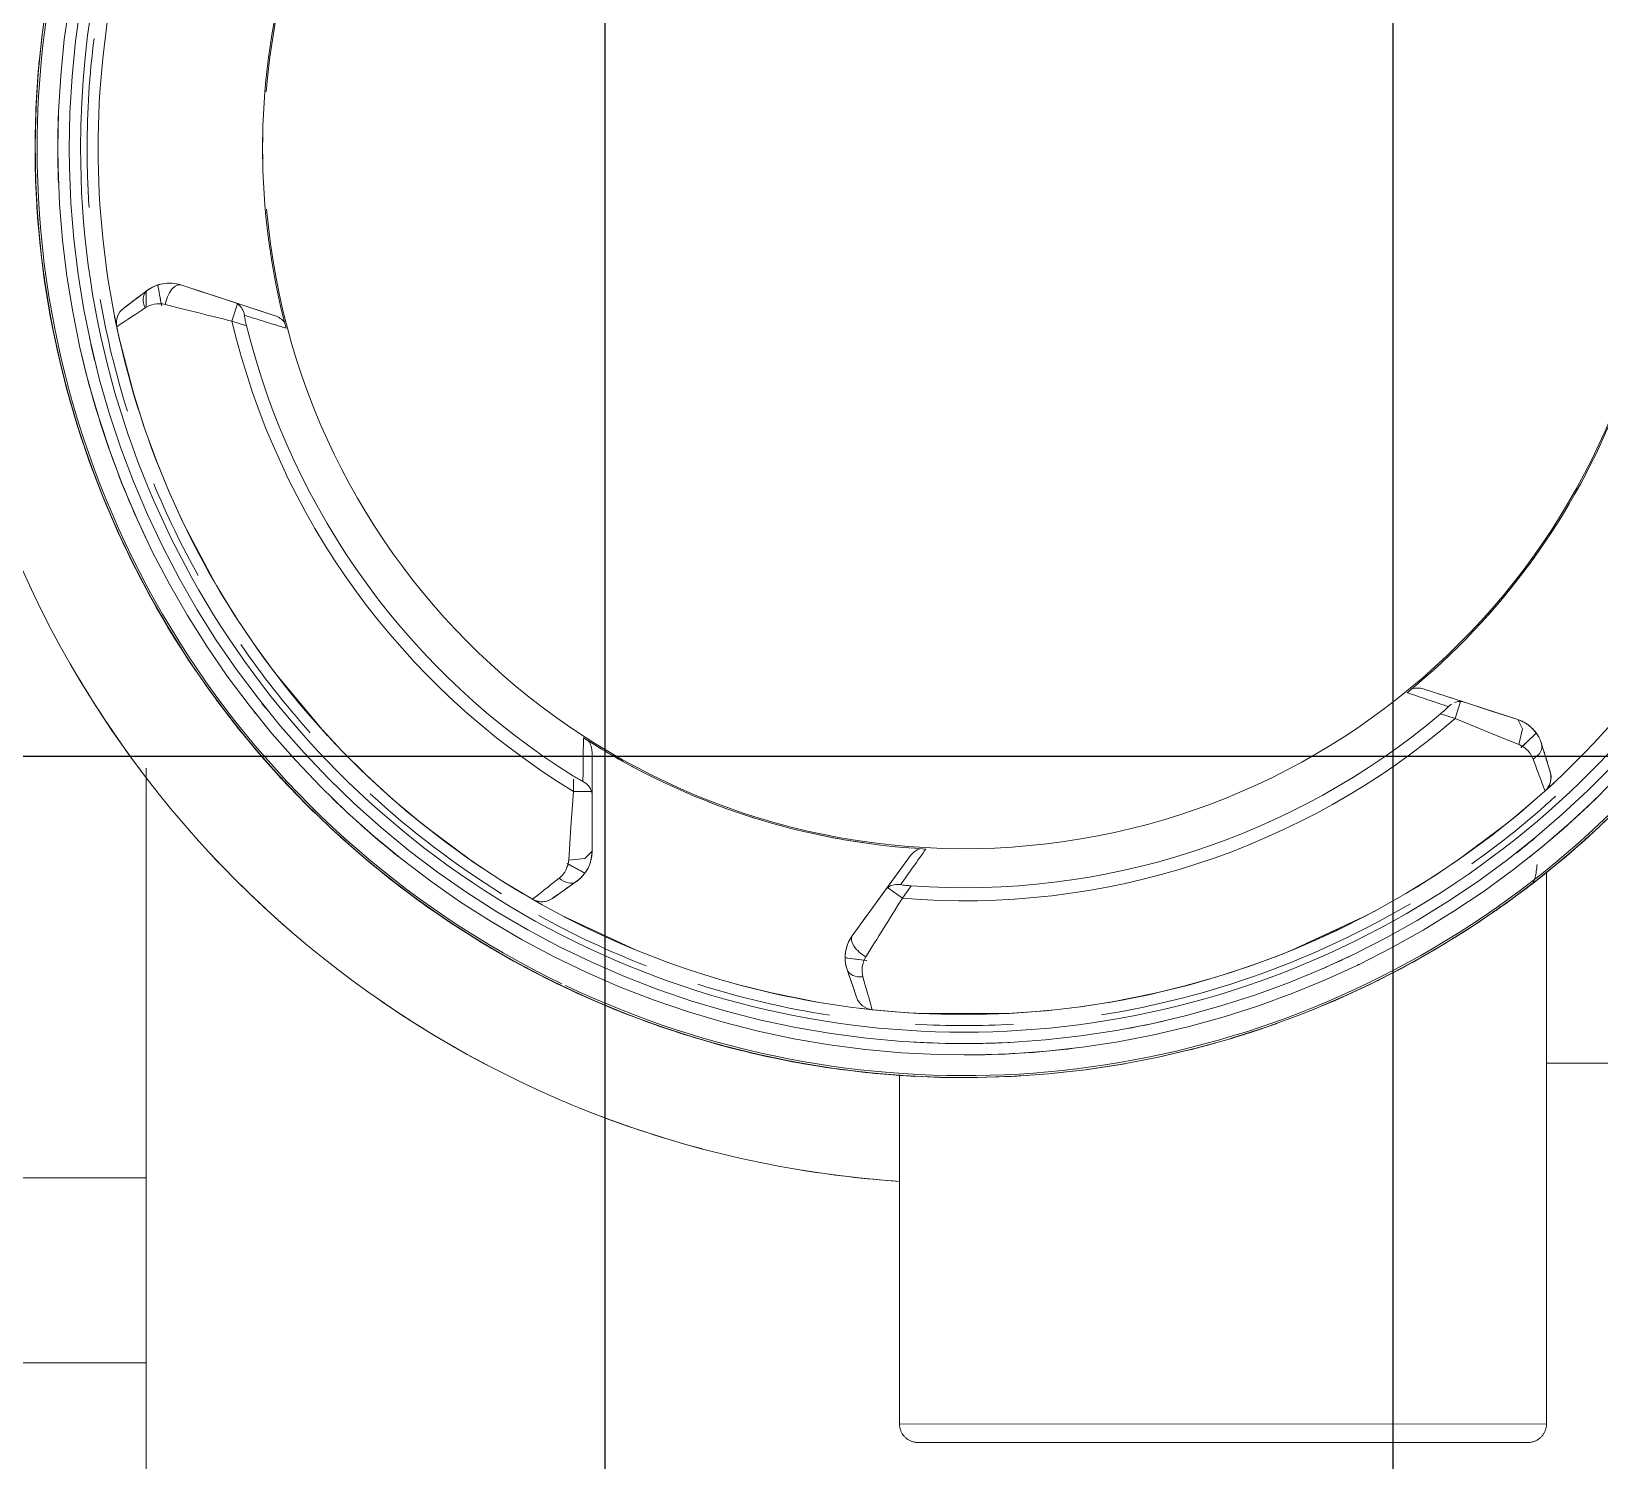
# Model space of a CAD drawing. Header units: millimetres. Extents: x -69706 to 52883, y -6882 to 68885.
# Drawn here: x 37170 to 37254.9, y 65589.1 to 65666.4 of the extents above; entities that cross this region are included whole.
import ezdxf

# ---------------------------------------------------------------- set-up
doc = ezdxf.new("R2010")
doc.units = ezdxf.units.MM
doc.layers.add('XFM7P20PCW$0$G-IMPT', color=252, linetype='Continuous', lineweight=9)
doc.layers.add('XFM7P20PCW$0$M-PIPE-CHWS12', color=252, linetype='Continuous')

# ---------------------------------------------------------------- blocks, each defined once
blk = doc.blocks.new('XFM7P20PCW$0$A$C5a31e6e3')
for p, q in [((1219.2, 515.7), (1219.2, 1002.3)), ((1261.8, 1002.3), (1261.8, 515.7))]:
    blk.add_line(p, q)
blk = doc.blocks.new('XFM7P20PCW$0$HTS 150A-3D_dwg-5203735-前')
at = {"layer": 'XFM7P20PCW$0$G-IMPT'}
for p, q in [((-99.445, 528.455), (-99.43, 529.688)), ((-99.442, 528.603), (-99.43, 529.688)), ((-99.442, 528.603), (-99.43, 529.688)), ((-99.44, 528.603), (-99.429, 529.688)), ((-99.707, 524.419), (-99.536, 526.423)), ((-99.704, 524.443), (-99.535, 526.446)), ((-99.689, 524.59), (-99.525, 526.594)), ((-99.689, 524.59), (-99.525, 526.594)), ((-99.688, 524.59), (-99.524, 526.594)), ((-112.419, 520.63), (-107.312, 522.29)), ((-104.225, 521.033), (-105.492, 521.986)), ((-105.45, 521.075), (-105.45, 521.986)), ((-100.288, 520.441), (-99.957, 522.424)), ((-100.283, 520.464), (-99.954, 522.448)), ((-100.257, 520.61), (-99.933, 522.594)), ((-100.257, 520.61), (-99.933, 522.594)), ((-100.255, 520.61), (-99.932, 522.594)), ((-112.419, 520.63), (-110.244, 521.337)), ((-110.085, 520.337), (-110.388, 521.27)), ((-110.085, 520.337), (-110.871, 520.082)), ((-103.737, 520.567), (-103.839, 520.066)), ((-103.932, 519.633), (-104.833, 516.171)), ((-112.44, 501.272), (-115.243, 497.931)), ((-179.644, 498.789), (-174.537, 500.447)), ((-176.712, 499.741), (-174.537, 500.447)), ((-176.556, 499.771), (-176.253, 498.839)), ((-175.468, 499.094), (-176.253, 498.839)), ((-176.058, 499.624), (-175.893, 499.49)), ((-179.644, 498.789), (-180.014, 498.626)), ((-180.939, 497.473), (-181.404, 495.958)), ((-129.566, 491.661), (-129.565, 497.031)), ((-129.566, 494.744), (-129.565, 497.031)), ((-128.565, 495.562), (-128.566, 494.901)), ((-105.45, 473.999), (-105.45, 496.164)), ((-181.196, 494.992), (-181.61, 495.373)), ((-129.546, 494.902), (-128.566, 494.901)), ((-146.794, 491.433), (-143.638, 487.089)), ((-146.794, 491.433), (-145.45, 489.583)), ((-129.566, 491.661), (-129.525, 491.259)), ((-119.508, 491.829), (-119.484, 491.848)), ((-181.2, 490.552), (-181.2, 460.688)), ((-146.352, 489.123), (-146.837, 489.791)), ((-146.352, 489.123), (-145.558, 489.699)), ((-128.715, 490.024), (-127.417, 489.113)), ((-126.427, 489.017), (-126.867, 488.768)), ((-167.388, 486.296), (-171.544, 488.232)), ((-127.924, 488.196), (-131.959, 486.317)), ((-143.879, 483.764), (-143.364, 485.264)), ((-169.775, 483.601), (-167.916, 482.835)), ((-169.775, 483.601), (-167.916, 482.835)), ((-169.775, 483.599), (-167.916, 482.834)), ((-147.356, 482.888), (-151.989, 482.885)), ((-144.059, 483.17), (-144.6, 483.107)), ((-166.624, 482.353), (-165.078, 481.828)), ((-166.028, 482.144), (-164.113, 481.529)), ((-166.028, 482.144), (-164.113, 481.529)), ((-166.028, 482.143), (-164.114, 481.528)), ((-162.319, 481.028), (-160.363, 480.562)), ((-185.037, 480.208), (-181.182, 480.208)), ((-152.252, 479.483), (-150.243, 479.421)), ((-152.252, 479.483), (-150.243, 479.421)), ((-152.252, 479.482), (-150.243, 479.42)), ((-146.2, 460.688), (-146.2, 479.565)), ((-105.45, 463.999), (-105.45, 473.999)), ((-105.45, 473.999), (-79.645, 473.999)), ((-105.45, 439.999), (-105.45, 463.999)), ((-105.45, 463.999), (-79.677, 463.999)), ((-146.2, 460.688), (-181.2, 460.688)), ((-180.2, 459.688), (-147.2, 459.688)), ((-180.2, 459.688), (-178.944, 459.688)), ((-148.456, 459.688), (-147.2, 459.688))]:
    blk.add_line(p, q, dxfattribs=at)
at = {"layer": 'XFM7P20PCW$0$G-IMPT', "flags": 128}
for points in [[(-99.429, 529.688), (-99.469, 531.699), (-99.59, 533.706), (-99.791, 535.706), (-100.071, 537.697)], [(-100.66, 529.688), (-100.7, 531.649), (-100.817, 533.607), (-101.013, 535.559), (-101.287, 537.501)], [(-101.276, 529.688), (-101.315, 531.625), (-101.431, 533.558), (-101.624, 535.485), (-101.894, 537.403)], [(-99.43, 529.688), (-99.47, 531.699), (-99.591, 533.706), (-99.791, 535.706), (-100.072, 537.697), (-100.432, 539.675), (-100.871, 541.638), (-101.388, 543.581), (-101.982, 545.502), (-102.652, 547.397), (-103.398, 549.264), (-104.218, 551.1), (-105.111, 552.902), (-106.075, 554.666), (-107.108, 556.391), (-108.21, 558.073), (-109.379, 559.709), (-110.611, 561.298), (-111.907, 562.836), (-113.262, 564.32), (-114.677, 565.75)], [(-99.43, 529.688), (-99.47, 531.699), (-99.591, 533.706), (-99.791, 535.706), (-100.072, 537.697), (-100.432, 539.675), (-100.871, 541.638), (-101.388, 543.581), (-101.982, 545.502), (-102.652, 547.397), (-103.398, 549.264), (-104.218, 551.1), (-105.111, 552.902), (-106.075, 554.666), (-107.108, 556.391), (-108.21, 558.073), (-109.379, 559.709), (-110.611, 561.298), (-111.907, 562.836), (-113.262, 564.32), (-114.677, 565.75)], [(-99.429, 529.688), (-99.469, 531.699), (-99.59, 533.706), (-99.79, 535.706), (-100.071, 537.697), (-100.431, 539.676), (-100.87, 541.638), (-101.387, 543.581), (-101.981, 545.502), (-102.651, 547.398), (-103.397, 549.265), (-104.217, 551.101), (-105.11, 552.903), (-106.074, 554.667), (-107.107, 556.392), (-108.209, 558.074), (-109.378, 559.71), (-110.61, 561.299), (-111.906, 562.836), (-113.262, 564.321), (-114.676, 565.751)], [(-99.43, 529.688), (-99.47, 531.699), (-99.591, 533.706), (-99.791, 535.706), (-100.072, 537.697), (-100.432, 539.675), (-100.871, 541.638), (-101.388, 543.581), (-101.982, 545.502), (-102.652, 547.397), (-103.398, 549.264), (-104.218, 551.1), (-105.111, 552.902), (-106.075, 554.667), (-107.108, 556.391), (-108.21, 558.073), (-109.379, 559.709), (-110.611, 561.298), (-111.907, 562.836), (-113.262, 564.32), (-114.676, 565.75)], [(-101.904, 514.118), (-101.349, 515.93), (-100.838, 517.874), (-100.405, 519.838), (-100.05, 521.817), (-99.775, 523.809), (-99.58, 525.81), (-99.465, 527.817), (-99.43, 529.828), (-99.476, 531.838), (-99.602, 533.844), (-99.808, 535.845), (-100.094, 537.835), (-100.46, 539.812), (-100.904, 541.773), (-101.426, 543.715)], [(-103.276, 510.407), (-102.558, 512.231), (-101.898, 514.13), (-101.314, 516.054), (-100.808, 518), (-100.379, 519.965), (-100.03, 521.945), (-99.76, 523.937), (-99.57, 525.939), (-99.46, 527.947), (-99.431, 529.957), (-99.482, 531.967), (-99.613, 533.974), (-99.824, 535.973), (-100.116, 537.963)], [(-99.446, 528.431), (-99.436, 530.442), (-99.506, 532.451), (-99.657, 534.456)], [(-184.724, 493.626), (-183.254, 492.255), (-181.73, 490.943), (-180.155, 489.693), (-178.531, 488.507), (-176.861, 487.387), (-175.148, 486.335), (-173.394, 485.352), (-171.602, 484.44), (-169.775, 483.6), (-167.916, 482.834), (-166.028, 482.143), (-164.113, 481.528), (-162.176, 480.99), (-160.219, 480.53), (-158.244, 480.149), (-156.256, 479.847), (-154.258, 479.625), (-152.252, 479.482), (-150.243, 479.421), (-148.232, 479.439), (-146.224, 479.538), (-144.221, 479.717), (-142.227, 479.976), (-140.245, 480.315), (-138.278, 480.732), (-136.33, 481.228), (-134.403, 481.802), (-132.5, 482.452), (-130.625, 483.177), (-128.78, 483.977), (-126.969, 484.85), (-125.194, 485.795), (-123.458, 486.81), (-121.765, 487.894), (-120.116, 489.045), (-118.514, 490.26), (-116.962, 491.539), (-115.463, 492.879), (-114.018, 494.277), (-112.631, 495.732), (-111.302, 497.242), (-110.036, 498.803), (-108.832, 500.414), (-107.694, 502.072), (-106.624, 503.774), (-105.622, 505.517), (-104.69, 507.299), (-103.831, 509.117), (-103.045, 510.968), (-102.334, 512.848), (-101.698, 514.756), (-101.14, 516.687), (-100.658, 518.64), (-100.256, 520.61), (-99.932, 522.594), (-99.688, 524.59), (-99.525, 526.594), (-99.441, 528.603), (-99.429, 529.688)], [(-185.246, 495.904), (-183.866, 494.509), (-182.432, 493.171), (-180.946, 491.892), (-179.409, 490.672), (-177.825, 489.515), (-176.196, 488.423), (-174.525, 487.396), (-172.814, 486.437), (-171.066, 485.548), (-169.283, 484.729), (-167.47, 483.981), (-165.628, 483.307), (-163.76, 482.708), (-161.87, 482.183), (-159.961, 481.734), (-158.035, 481.362), (-156.096, 481.068), (-154.147, 480.851), (-152.19, 480.712), (-150.229, 480.652), (-148.268, 480.67), (-146.309, 480.766), (-144.355, 480.941), (-142.41, 481.194), (-140.477, 481.524), (-138.558, 481.931), (-136.657, 482.415), (-134.777, 482.974), (-132.921, 483.608), (-131.092, 484.316), (-129.292, 485.097), (-127.525, 485.948), (-125.794, 486.87), (-124.101, 487.86), (-122.449, 488.918), (-120.84, 490.04), (-119.278, 491.226), (-117.764, 492.473), (-116.301, 493.78), (-114.892, 495.144), (-113.538, 496.564), (-112.243, 498.036), (-111.007, 499.56), (-109.833, 501.131), (-108.723, 502.748), (-107.678, 504.408), (-106.701, 506.109), (-105.793, 507.847), (-104.954, 509.621), (-104.188, 511.426), (-103.494, 513.261), (-102.874, 515.122), (-102.329, 517.006), (-101.859, 518.91), (-101.467, 520.832), (-101.151, 522.768), (-100.913, 524.715), (-100.753, 526.67), (-100.672, 528.63), (-100.66, 529.688)], [(-184.8, 496.328), (-183.437, 494.951), (-182.021, 493.63), (-180.553, 492.366), (-179.036, 491.162), (-177.472, 490.02), (-175.864, 488.941), (-174.213, 487.927), (-172.524, 486.98), (-170.798, 486.102), (-169.038, 485.293), (-167.247, 484.555), (-165.428, 483.89), (-163.584, 483.297), (-161.718, 482.779), (-159.832, 482.336), (-157.931, 481.969), (-156.016, 481.678), (-154.091, 481.464), (-152.159, 481.327), (-150.223, 481.267), (-148.286, 481.285), (-146.352, 481.38), (-144.422, 481.553), (-142.502, 481.802), (-140.593, 482.128), (-138.698, 482.531), (-136.821, 483.008), (-134.965, 483.561), (-133.132, 484.187), (-131.325, 484.886), (-129.548, 485.656), (-127.804, 486.497), (-126.094, 487.408), (-124.422, 488.385), (-122.791, 489.429), (-121.202, 490.538), (-119.66, 491.709), (-118.165, 492.94), (-116.72, 494.231), (-115.329, 495.578), (-113.992, 496.98), (-112.713, 498.434), (-111.493, 499.938), (-110.334, 501.489), (-109.237, 503.086), (-108.206, 504.726), (-107.241, 506.405), (-106.344, 508.121), (-105.516, 509.872), (-104.759, 511.655), (-104.074, 513.467), (-103.462, 515.304), (-102.923, 517.165), (-102.46, 519.045), (-102.072, 520.943), (-101.761, 522.855), (-101.526, 524.777), (-101.368, 526.708), (-101.287, 528.643), (-101.276, 529.688)], [(-110.244, 521.337), (-109.629, 521.537), (-109.022, 521.734), (-108.432, 521.926), (-107.861, 522.111), (-107.312, 522.29)], [(-126.344, 489.064), (-124.738, 490.031), (-123.172, 491.061), (-121.649, 492.152), (-120.17, 493.304), (-118.739, 494.514), (-117.357, 495.78), (-116.027, 497.101), (-114.751, 498.474), (-113.531, 499.896), (-112.368, 501.366), (-111.265, 502.882), (-110.224, 504.44), (-109.246, 506.039), (-108.333, 507.676), (-107.486, 509.348), (-106.706, 511.052), (-105.995, 512.786), (-105.354, 514.547), (-104.784, 516.333), (-104.286, 518.14), (-103.861, 519.965), (-103.847, 520.028)], [(-114.14, 494.156), (-112.747, 495.606), (-111.414, 497.111), (-110.142, 498.668), (-108.933, 500.275), (-107.789, 501.929), (-106.713, 503.627), (-105.705, 505.367), (-104.768, 507.146), (-103.902, 508.96), (-103.11, 510.809), (-102.392, 512.687), (-101.75, 514.592), (-101.185, 516.522), (-100.697, 518.472), (-100.596, 518.957)], [(-114.123, 494.173), (-112.731, 495.624), (-111.399, 497.129), (-110.127, 498.687), (-108.919, 500.294), (-107.776, 501.949), (-106.7, 503.647), (-105.694, 505.388), (-104.757, 507.167), (-103.892, 508.982), (-103.101, 510.831), (-102.384, 512.709), (-101.743, 514.615), (-101.179, 516.545), (-100.692, 518.496), (-100.596, 518.957)], [(-114.019, 494.278), (-112.631, 495.733), (-111.303, 497.242), (-110.036, 498.804), (-108.833, 500.415), (-107.695, 502.072), (-106.624, 503.774), (-105.622, 505.517), (-104.691, 507.299), (-103.832, 509.117), (-103.046, 510.968), (-102.334, 512.848), (-101.699, 514.756), (-101.14, 516.688), (-100.659, 518.64), (-100.594, 518.957)], [(-114.019, 494.278), (-112.631, 495.733), (-111.303, 497.242), (-110.036, 498.804), (-108.833, 500.415), (-107.695, 502.072), (-106.624, 503.774), (-105.622, 505.517), (-104.691, 507.299), (-103.832, 509.117), (-103.046, 510.968), (-102.334, 512.848), (-101.699, 514.756), (-101.14, 516.688), (-100.659, 518.64), (-100.594, 518.957)], [(-114.018, 494.277), (-112.63, 495.732), (-111.302, 497.241), (-110.035, 498.803), (-108.832, 500.414), (-107.694, 502.072), (-106.623, 503.773), (-105.621, 505.517), (-104.69, 507.299), (-103.831, 509.117), (-103.045, 510.967), (-102.333, 512.848), (-101.698, 514.756), (-101.139, 516.687), (-100.658, 518.64), (-100.593, 518.957)], [(-103.278, 510.407), (-102.604, 512.11), (-101.938, 514.007)], [(-107.183, 509.989), (-107.481, 509.357), (-109.08, 506.325)], [(-104.999, 506.695), (-104.159, 508.402), (-103.344, 510.241)], [(-104.987, 506.713), (-104.104, 508.52), (-103.294, 510.36)], [(-108.132, 501.419), (-107.035, 503.104), (-106.006, 504.831), (-105.047, 506.598)], [(-108.059, 501.526), (-106.966, 503.214), (-105.942, 504.944), (-104.997, 506.695)], [(-190.659, 500.543), (-189.46, 498.928), (-188.198, 497.363), (-186.875, 495.849), (-185.492, 494.389), (-184.052, 492.986), (-182.557, 491.642), (-181.009, 490.359), (-180.391, 489.875)], [(-190.641, 500.518), (-189.442, 498.904), (-188.179, 497.339), (-186.854, 495.826), (-185.47, 494.367), (-184.029, 492.965), (-182.533, 491.622), (-180.985, 490.339), (-179.386, 489.12), (-178.512, 488.494)], [(-179.644, 498.789), (-178.227, 499.249), (-176.712, 499.741)], [(-176.556, 499.768), (-176.404, 499.757), (-176.232, 499.711)], [(-114.577, 493.724), (-113.167, 495.157), (-111.815, 496.646), (-110.524, 498.187), (-109.296, 499.779)], [(-114.484, 493.815), (-113.078, 495.252), (-111.73, 496.744), (-110.443, 498.288), (-109.219, 499.883)], [(-179.644, 498.789), (-179.895, 498.294), (-179.705, 497.44)], [(-176.253, 498.839), (-178.038, 498.111), (-179.705, 497.44)], [(-181.404, 495.958), (-181.436, 495.812), (-181.447, 495.663)], [(-181.118, 494.922), (-181.119, 494.923), (-181.12, 494.924), (-181.121, 494.924), (-181.121, 494.925), (-181.122, 494.926), (-181.123, 494.926), (-181.124, 494.927), (-181.125, 494.928), (-181.125, 494.929), (-181.126, 494.929), (-181.127, 494.93), (-181.128, 494.931), (-181.128, 494.931), (-181.129, 494.932), (-181.13, 494.933), (-181.131, 494.934), (-181.131, 494.934), (-181.132, 494.935), (-181.133, 494.936), (-181.134, 494.936), (-181.134, 494.937), (-181.135, 494.938), (-181.136, 494.939), (-181.137, 494.939), (-181.137, 494.94), (-181.138, 494.941), (-181.139, 494.941), (-181.14, 494.942), (-181.14, 494.943), (-181.141, 494.944), (-181.142, 494.944), (-181.143, 494.945), (-181.143, 494.946), (-181.144, 494.946), (-181.145, 494.947), (-181.146, 494.948), (-181.146, 494.949), (-181.147, 494.949), (-181.148, 494.95), (-181.149, 494.951), (-181.149, 494.952), (-181.15, 494.952), (-181.151, 494.953), (-181.152, 494.954), (-181.152, 494.954), (-181.153, 494.955), (-181.154, 494.956), (-181.154, 494.957), (-181.155, 494.957), (-181.156, 494.958), (-181.157, 494.959), (-181.157, 494.959), (-181.158, 494.96), (-181.159, 494.961), (-181.159, 494.962), (-181.16, 494.962), (-181.161, 494.963), (-181.162, 494.964), (-181.162, 494.965), (-181.163, 494.965), (-181.164, 494.966), (-181.164, 494.967), (-181.165, 494.967), (-181.166, 494.968), (-181.166, 494.969), (-181.167, 494.97), (-181.168, 494.97), (-181.169, 494.971), (-181.169, 494.972), (-181.17, 494.973), (-181.171, 494.973), (-181.171, 494.974), (-181.172, 494.975), (-181.173, 494.976), (-181.173, 494.976), (-181.174, 494.977), (-181.175, 494.978), (-181.175, 494.978), (-181.176, 494.979), (-181.177, 494.98), (-181.178, 494.981), (-181.178, 494.981), (-181.179, 494.982), (-181.18, 494.983), (-181.18, 494.984), (-181.181, 494.984), (-181.182, 494.985), (-181.182, 494.986), (-181.183, 494.987), (-181.184, 494.987), (-181.184, 494.988), (-181.185, 494.989), (-181.186, 494.989), (-181.186, 494.99), (-181.187, 494.991), (-181.188, 494.992), (-181.188, 494.992), (-181.189, 494.993), (-181.19, 494.994), (-181.19, 494.995), (-181.191, 494.995), (-181.192, 494.996), (-181.192, 494.997), (-181.193, 494.998), (-181.193, 494.998), (-181.194, 494.999), (-181.195, 495), (-181.195, 495), (-181.196, 495.001), (-181.197, 495.002), (-181.197, 495.003), (-181.198, 495.003), (-181.199, 495.004), (-181.199, 495.005), (-181.2, 495.006), (-181.201, 495.006), (-181.201, 495.007), (-181.202, 495.008), (-181.202, 495.009), (-181.203, 495.009), (-181.204, 495.01), (-181.204, 495.011), (-181.205, 495.012), (-181.206, 495.012), (-181.206, 495.013), (-181.207, 495.014), (-181.207, 495.014), (-181.208, 495.015), (-181.209, 495.016), (-181.209, 495.017), (-181.21, 495.017), (-181.211, 495.018), (-181.211, 495.019), (-181.212, 495.02), (-181.212, 495.02), (-181.213, 495.021), (-181.214, 495.022), (-181.214, 495.023), (-181.215, 495.023), (-181.216, 495.024), (-181.216, 495.025), (-181.217, 495.026), (-181.217, 495.026), (-181.218, 495.027), (-181.219, 495.028), (-181.219, 495.028), (-181.22, 495.029), (-181.22, 495.03), (-181.221, 495.031), (-181.222, 495.031), (-181.222, 495.032), (-181.223, 495.033), (-181.223, 495.034), (-181.224, 495.034), (-181.225, 495.035), (-181.225, 495.036), (-181.226, 495.037), (-181.226, 495.037), (-181.227, 495.038), (-181.227, 495.039), (-181.228, 495.04), (-181.229, 495.04), (-181.229, 495.041), (-181.23, 495.042), (-181.23, 495.042), (-181.231, 495.043), (-181.232, 495.044), (-181.232, 495.045), (-181.233, 495.045), (-181.233, 495.046), (-181.234, 495.047), (-181.234, 495.048), (-181.235, 495.048), (-181.236, 495.049), (-181.236, 495.05), (-181.237, 495.051), (-181.237, 495.051), (-181.238, 495.052), (-181.238, 495.053), (-181.239, 495.054), (-181.24, 495.054), (-181.24, 495.055), (-181.241, 495.056), (-181.241, 495.056), (-181.242, 495.057), (-181.242, 495.058), (-181.243, 495.059), (-181.243, 495.059), (-181.244, 495.06), (-181.245, 495.061), (-181.246, 495.062), (-181.247, 495.064), (-181.248, 495.065), (-181.249, 495.067), (-181.25, 495.068), (-181.251, 495.07), (-181.252, 495.071), (-181.253, 495.073), (-181.254, 495.074), (-181.255, 495.076), (-181.256, 495.077), (-181.257, 495.078), (-181.259, 495.08), (-181.26, 495.081), (-181.261, 495.083), (-181.262, 495.084), (-181.263, 495.086), (-181.264, 495.087), (-181.265, 495.089), (-181.266, 495.09), (-181.267, 495.092), (-181.268, 495.093), (-181.269, 495.095), (-181.27, 495.096), (-181.271, 495.097), (-181.272, 495.099), (-181.273, 495.1), (-181.274, 495.102), (-181.275, 495.103), (-181.276, 495.105), (-181.277, 495.106), (-181.278, 495.108), (-181.279, 495.109), (-181.28, 495.111), (-181.281, 495.112), (-181.282, 495.113), (-181.282, 495.115), (-181.283, 495.116), (-181.284, 495.118), (-181.285, 495.119), (-181.286, 495.121), (-181.287, 495.122), (-181.288, 495.124), (-181.289, 495.125), (-181.29, 495.126), (-181.291, 495.128), (-181.292, 495.129), (-181.293, 495.131), (-181.294, 495.132), (-181.294, 495.134), (-181.295, 495.135), (-181.296, 495.136), (-181.297, 495.138), (-181.298, 495.139), (-181.299, 495.141), (-181.3, 495.142), (-181.301, 495.144), (-181.302, 495.145), (-181.302, 495.146), (-181.303, 495.148), (-181.304, 495.149), (-181.305, 495.151), (-181.306, 495.152), (-181.307, 495.154), (-181.308, 495.155), (-181.308, 495.156), (-181.309, 495.158), (-181.31, 495.159), (-181.311, 495.161), (-181.312, 495.162), (-181.313, 495.163), (-181.313, 495.165), (-181.314, 495.166), (-181.315, 495.168), (-181.316, 495.169), (-181.317, 495.17), (-181.317, 495.172), (-181.318, 495.173), (-181.319, 495.175), (-181.32, 495.176), (-181.321, 495.177), (-181.321, 495.179), (-181.322, 495.18), (-181.323, 495.182), (-181.324, 495.183), (-181.324, 495.184), (-181.325, 495.186), (-181.326, 495.187), (-181.327, 495.189), (-181.327, 495.19), (-181.328, 495.191), (-181.329, 495.193), (-181.33, 495.194), (-181.33, 495.195), (-181.331, 495.197), (-181.332, 495.198), (-181.333, 495.2), (-181.333, 495.201), (-181.334, 495.202), (-181.335, 495.204), (-181.335, 495.205), (-181.336, 495.206), (-181.337, 495.208), (-181.338, 495.209), (-181.338, 495.211), (-181.339, 495.212), (-181.34, 495.213), (-181.34, 495.215), (-181.342, 495.217), (-181.343, 495.22), (-181.344, 495.223), (-181.346, 495.225), (-181.347, 495.228), (-181.414, 495.408), (-181.441, 495.55), (-181.442, 495.766), (-181.408, 495.942)], [(-181.118, 494.922), (-179.703, 493.694), (-178.24, 492.523), (-176.73, 491.411), (-175.178, 490.361), (-173.585, 489.373), (-171.954, 488.45), (-170.287, 487.593), (-168.587, 486.804), (-166.857, 486.083), (-165.1, 485.432), (-163.318, 484.851), (-161.514, 484.343), (-159.691, 483.906), (-157.852, 483.544), (-156, 483.254), (-154.138, 483.04), (-152.269, 482.899), (-150.396, 482.834), (-148.522, 482.844), (-146.65, 482.928), (-144.782, 483.088), (-144.718, 483.095)], [(-129.566, 491.661), (-129.566, 493.152), (-129.566, 494.744)], [(-129.543, 494.901), (-129.486, 495.042), (-129.388, 495.191), (-129.252, 495.33), (-129.074, 495.445)], [(-128.566, 494.901), (-128.425, 492.979), (-128.302, 491.186)], [(-176.404, 491.182), (-178.916, 493.052), (-179.987, 493.933)], [(-119.459, 493.894), (-120.484, 493.052), (-123.031, 491.158)], [(-183.766, 492.721), (-182.26, 491.388), (-180.703, 490.117)], [(-183.722, 492.68), (-182.214, 491.349), (-180.655, 490.08)], [(-183.254, 492.254), (-181.73, 490.942), (-180.155, 489.692), (-178.532, 488.507), (-176.862, 487.387), (-175.148, 486.334), (-173.394, 485.351), (-171.602, 484.439)], [(-183.253, 492.255), (-181.73, 490.943), (-180.155, 489.693), (-178.531, 488.508), (-176.861, 487.388), (-175.148, 486.335), (-173.394, 485.352), (-171.602, 484.44)], [(-183.253, 492.255), (-181.73, 490.943), (-180.155, 489.693), (-178.531, 488.508), (-176.861, 487.388), (-175.148, 486.335), (-173.394, 485.352), (-171.602, 484.44)], [(-152.424, 479.492), (-150.414, 479.423), (-148.404, 479.435), (-146.395, 479.527), (-144.392, 479.699), (-142.397, 479.951), (-140.414, 480.283), (-138.446, 480.694), (-136.496, 481.183), (-134.566, 481.75), (-132.662, 482.394), (-130.784, 483.113), (-128.937, 483.907), (-127.122, 484.774), (-125.344, 485.712), (-123.605, 486.722), (-121.908, 487.799), (-120.255, 488.944), (-118.649, 490.154), (-117.093, 491.428), (-115.589, 492.762), (-115.426, 492.919)], [(-152.4, 479.491), (-150.391, 479.423), (-148.38, 479.436), (-146.371, 479.529), (-144.368, 479.702), (-142.374, 479.955), (-140.391, 480.288), (-138.423, 480.7), (-136.473, 481.19), (-134.544, 481.757), (-132.639, 482.402), (-130.762, 483.122), (-128.915, 483.917), (-127.101, 484.784), (-125.323, 485.724), (-123.585, 486.734), (-121.888, 487.813), (-120.236, 488.958), (-118.63, 490.169), (-117.075, 491.443), (-115.572, 492.778), (-115.426, 492.918)], [(-148.888, 479.425), (-146.879, 479.497), (-144.874, 479.65), (-142.877, 479.883), (-140.891, 480.196), (-138.919, 480.588), (-136.964, 481.058), (-135.029, 481.607), (-133.118, 482.232), (-131.234, 482.933), (-129.379, 483.709), (-127.557, 484.558), (-125.769, 485.48), (-124.021, 486.472), (-122.313, 487.533), (-120.649, 488.662), (-119.032, 489.857), (-117.464, 491.115), (-115.947, 492.435)], [(-148.232, 479.44), (-146.224, 479.539), (-144.221, 479.718), (-142.227, 479.977), (-140.245, 480.315), (-138.279, 480.733), (-136.33, 481.229), (-134.403, 481.802), (-132.5, 482.452), (-130.625, 483.178), (-128.78, 483.978), (-126.969, 484.851), (-125.194, 485.796), (-123.459, 486.811), (-121.765, 487.895), (-120.116, 489.045), (-118.514, 490.261), (-116.963, 491.539), (-115.463, 492.879), (-115.426, 492.915)], [(-148.232, 479.44), (-146.224, 479.539), (-144.221, 479.718), (-142.227, 479.977), (-140.245, 480.315), (-138.279, 480.733), (-136.33, 481.229), (-134.403, 481.802), (-132.5, 482.452), (-130.625, 483.178), (-128.78, 483.978), (-126.969, 484.851), (-125.194, 485.796), (-123.459, 486.811), (-121.765, 487.895), (-120.116, 489.045), (-118.514, 490.261), (-116.963, 491.539), (-115.463, 492.879), (-115.426, 492.915)], [(-148.232, 479.438), (-146.224, 479.537), (-144.221, 479.717), (-142.227, 479.976), (-140.245, 480.314), (-138.278, 480.732), (-136.33, 481.228), (-134.402, 481.801), (-132.5, 482.451), (-130.624, 483.177), (-128.78, 483.977), (-126.969, 484.85), (-125.194, 485.795), (-123.458, 486.81), (-121.764, 487.894), (-120.115, 489.044), (-118.514, 490.26), (-116.962, 491.538), (-115.462, 492.878), (-115.426, 492.913)], [(-124.132, 486.406), (-122.422, 487.463), (-120.755, 488.588), (-119.135, 489.778), (-117.563, 491.032), (-116.043, 492.348)], [(-129.566, 491.661), (-129.173, 491.27), (-128.302, 491.186)], [(-180.542, 489.995), (-179.047, 488.873), (-177.391, 487.732), (-175.691, 486.659), (-173.949, 485.654)], [(-180.54, 489.995), (-179.095, 488.908), (-177.441, 487.766), (-175.742, 486.69), (-174.976, 486.235)], [(-145.45, 489.583), (-145.07, 489.06), (-144.695, 488.544), (-144.33, 488.041), (-143.977, 487.556), (-143.638, 487.089)], [(-126.558, 488.973), (-126.56, 488.973), (-126.561, 488.973), (-126.563, 488.972), (-126.565, 488.972), (-126.567, 488.971), (-126.568, 488.971), (-126.57, 488.97), (-126.572, 488.97), (-126.573, 488.969), (-126.575, 488.969), (-126.577, 488.968), (-126.578, 488.968), (-126.58, 488.967), (-126.582, 488.967), (-126.583, 488.966), (-126.585, 488.966), (-126.587, 488.966), (-126.588, 488.965), (-126.59, 488.965), (-126.592, 488.964), (-126.593, 488.964), (-126.595, 488.963), (-126.596, 488.963), (-126.598, 488.963), (-126.6, 488.962), (-126.601, 488.962), (-126.603, 488.961), (-126.605, 488.961), (-126.606, 488.961), (-126.608, 488.96), (-126.61, 488.96), (-126.611, 488.959), (-126.613, 488.959), (-126.614, 488.959), (-126.616, 488.958), (-126.618, 488.958), (-126.619, 488.957), (-126.621, 488.957), (-126.622, 488.957), (-126.624, 488.956), (-126.626, 488.956), (-126.627, 488.956), (-126.629, 488.955), (-126.63, 488.955), (-126.632, 488.955), (-126.634, 488.954), (-126.635, 488.954), (-126.637, 488.954), (-126.638, 488.953), (-126.64, 488.953), (-126.642, 488.953), (-126.643, 488.952), (-126.645, 488.952), (-126.646, 488.952), (-126.648, 488.951), (-126.649, 488.951), (-126.651, 488.951), (-126.653, 488.95), (-126.654, 488.95), (-126.656, 488.95), (-126.657, 488.949), (-126.659, 488.949), (-126.66, 488.949), (-126.662, 488.949), (-126.663, 488.948), (-126.665, 488.948), (-126.667, 488.948), (-126.668, 488.947), (-126.67, 488.947), (-126.671, 488.947), (-126.673, 488.947), (-126.674, 488.946), (-126.676, 488.946), (-126.677, 488.946), (-126.679, 488.946), (-126.68, 488.945), (-126.682, 488.945), (-126.683, 488.945), (-126.685, 488.945), (-126.686, 488.944), (-126.688, 488.944), (-126.689, 488.944), (-126.691, 488.944), (-126.694, 488.943), (-126.697, 488.943), (-126.7, 488.942), (-126.703, 488.942), (-126.706, 488.941), (-126.898, 488.933), (-127.041, 488.952), (-127.246, 489.017), (-127.404, 489.104)], [(-126.344, 489.064), (-126.345, 489.064), (-126.346, 489.063), (-126.347, 489.063), (-126.348, 489.062), (-126.349, 489.062), (-126.35, 489.061), (-126.351, 489.061), (-126.352, 489.06), (-126.352, 489.06), (-126.353, 489.059), (-126.354, 489.059), (-126.355, 489.058), (-126.356, 489.058), (-126.357, 489.057), (-126.358, 489.057), (-126.359, 489.056), (-126.36, 489.056), (-126.361, 489.055), (-126.362, 489.055), (-126.363, 489.054), (-126.363, 489.054), (-126.364, 489.053), (-126.365, 489.053), (-126.366, 489.052), (-126.367, 489.052), (-126.368, 489.051), (-126.369, 489.051), (-126.37, 489.05), (-126.371, 489.05), (-126.372, 489.049), (-126.373, 489.049), (-126.373, 489.048), (-126.374, 489.048), (-126.375, 489.047), (-126.376, 489.047), (-126.377, 489.046), (-126.378, 489.046), (-126.379, 489.045), (-126.38, 489.045), (-126.381, 489.044), (-126.382, 489.044), (-126.383, 489.043), (-126.384, 489.043), (-126.384, 489.043), (-126.385, 489.042), (-126.386, 489.042), (-126.387, 489.041), (-126.388, 489.041), (-126.389, 489.04), (-126.39, 489.04), (-126.391, 489.039), (-126.392, 489.039), (-126.393, 489.038), (-126.394, 489.038), (-126.394, 489.037), (-126.395, 489.037), (-126.396, 489.037), (-126.397, 489.036), (-126.398, 489.036), (-126.399, 489.035), (-126.4, 489.035), (-126.401, 489.034), (-126.402, 489.034), (-126.403, 489.033), (-126.404, 489.033), (-126.405, 489.033), (-126.405, 489.032), (-126.406, 489.032), (-126.407, 489.031), (-126.408, 489.031), (-126.409, 489.03), (-126.41, 489.03), (-126.411, 489.03), (-126.412, 489.029), (-126.413, 489.029), (-126.414, 489.028), (-126.414, 489.028), (-126.415, 489.027), (-126.416, 489.027), (-126.417, 489.027), (-126.418, 489.026), (-126.419, 489.026), (-126.42, 489.025), (-126.421, 489.025), (-126.422, 489.024), (-126.423, 489.024), (-126.424, 489.024), (-126.424, 489.023), (-126.425, 489.023), (-126.426, 489.022), (-126.427, 489.022), (-126.428, 489.022), (-126.429, 489.021), (-126.43, 489.021), (-126.431, 489.02), (-126.432, 489.02), (-126.433, 489.02), (-126.434, 489.019), (-126.434, 489.019), (-126.435, 489.018), (-126.436, 489.018), (-126.437, 489.018), (-126.438, 489.017), (-126.439, 489.017), (-126.44, 489.016), (-126.441, 489.016), (-126.442, 489.016), (-126.443, 489.015), (-126.443, 489.015), (-126.444, 489.014), (-126.445, 489.014), (-126.446, 489.014), (-126.447, 489.013), (-126.448, 489.013), (-126.449, 489.013), (-126.45, 489.012), (-126.451, 489.012), (-126.451, 489.011), (-126.452, 489.011), (-126.453, 489.011), (-126.454, 489.01), (-126.455, 489.01), (-126.456, 489.01), (-126.457, 489.009), (-126.458, 489.009), (-126.459, 489.008), (-126.46, 489.008), (-126.46, 489.008), (-126.461, 489.007), (-126.462, 489.007), (-126.463, 489.007), (-126.464, 489.006), (-126.465, 489.006), (-126.466, 489.006), (-126.467, 489.005), (-126.468, 489.005), (-126.468, 489.004), (-126.469, 489.004), (-126.47, 489.004), (-126.471, 489.003), (-126.472, 489.003), (-126.473, 489.003), (-126.474, 489.002), (-126.475, 489.002), (-126.476, 489.002), (-126.476, 489.001), (-126.477, 489.001), (-126.478, 489.001), (-126.479, 489), (-126.48, 489), (-126.481, 489), (-126.482, 488.999), (-126.483, 488.999), (-126.484, 488.999), (-126.484, 488.998), (-126.485, 488.998), (-126.486, 488.998), (-126.487, 488.997), (-126.488, 488.997), (-126.489, 488.997), (-126.49, 488.996), (-126.491, 488.996), (-126.492, 488.996), (-126.492, 488.995), (-126.493, 488.995), (-126.494, 488.995), (-126.495, 488.994), (-126.496, 488.994), (-126.497, 488.994), (-126.498, 488.993), (-126.499, 488.993), (-126.499, 488.993), (-126.5, 488.992), (-126.501, 488.992), (-126.502, 488.992), (-126.503, 488.991), (-126.504, 488.991), (-126.505, 488.991), (-126.506, 488.991), (-126.506, 488.99), (-126.507, 488.99), (-126.508, 488.99), (-126.509, 488.989), (-126.51, 488.989), (-126.511, 488.989), (-126.512, 488.988), (-126.513, 488.988), (-126.513, 488.988), (-126.514, 488.988), (-126.515, 488.987), (-126.517, 488.987), (-126.519, 488.986), (-126.52, 488.985), (-126.522, 488.985), (-126.524, 488.984), (-126.526, 488.984), (-126.527, 488.983), (-126.529, 488.983), (-126.531, 488.982), (-126.532, 488.981), (-126.534, 488.981), (-126.536, 488.98), (-126.538, 488.98), (-126.539, 488.979), (-126.541, 488.979), (-126.543, 488.978), (-126.544, 488.978), (-126.546, 488.977), (-126.548, 488.977), (-126.55, 488.976), (-126.551, 488.976), (-126.553, 488.975), (-126.555, 488.975), (-126.556, 488.974), (-126.558, 488.974)], [(-147.008, 479.49), (-145.003, 479.638), (-143.006, 479.866), (-141.019, 480.174), (-139.045, 480.56), (-137.089, 481.026), (-135.153, 481.569), (-133.241, 482.189), (-131.355, 482.885), (-129.498, 483.656), (-127.673, 484.501), (-125.884, 485.418)], [(-172.169, 484.719), (-170.353, 483.857), (-168.504, 483.067)], [(-157.551, 483.491), (-160.127, 484.004), (-162.062, 484.489)], [(-137.361, 484.483), (-139.273, 484.004), (-141.757, 483.507)], [(-162.176, 480.991), (-160.218, 480.531), (-158.244, 480.15), (-156.256, 479.848), (-154.258, 479.625)], [(-162.176, 480.991), (-160.218, 480.531), (-158.244, 480.15), (-156.256, 479.848), (-154.258, 479.625)], [(-162.176, 480.99), (-160.219, 480.53), (-158.244, 480.149), (-156.257, 479.846), (-154.258, 479.624)], [(-158.39, 480.175), (-156.403, 479.867), (-154.405, 479.639)], [(-180.2, 459.688), (-180.24, 459.689), (-180.28, 459.692), (-180.32, 459.696), (-180.359, 459.701), (-180.399, 459.708), (-180.438, 459.717), (-180.476, 459.727), (-180.515, 459.739), (-180.552, 459.752), (-180.589, 459.767), (-180.626, 459.784), (-180.662, 459.801), (-180.697, 459.82), (-180.731, 459.841), (-180.765, 459.863), (-180.797, 459.886), (-180.829, 459.911), (-180.859, 459.937), (-180.889, 459.963), (-180.917, 459.992), (-180.945, 460.021), (-180.971, 460.051), (-180.996, 460.082), (-181.019, 460.115), (-181.041, 460.148), (-181.062, 460.182), (-181.082, 460.217), (-181.1, 460.253), (-181.117, 460.289), (-181.132, 460.326), (-181.146, 460.364), (-181.158, 460.402), (-181.169, 460.44), (-181.178, 460.479), (-181.185, 460.518), (-181.191, 460.558), (-181.196, 460.598), (-181.199, 460.638), (-181.2, 460.678), (-181.2, 460.688)], [(-146.2, 460.688), (-146.201, 460.648), (-146.203, 460.608), (-146.207, 460.569), (-146.213, 460.529), (-146.22, 460.49), (-146.229, 460.451), (-146.239, 460.412), (-146.251, 460.374), (-146.264, 460.336), (-146.279, 460.299), (-146.295, 460.262), (-146.313, 460.227), (-146.332, 460.191), (-146.353, 460.157), (-146.375, 460.124), (-146.398, 460.091), (-146.422, 460.06), (-146.448, 460.029), (-146.475, 459.999), (-146.503, 459.971), (-146.533, 459.944), (-146.563, 459.918), (-146.594, 459.893), (-146.626, 459.869), (-146.66, 459.847), (-146.694, 459.826), (-146.729, 459.806), (-146.764, 459.788), (-146.801, 459.772), (-146.838, 459.756), (-146.875, 459.743), (-146.913, 459.73), (-146.952, 459.72), (-146.991, 459.71), (-147.03, 459.703), (-147.07, 459.697), (-147.109, 459.692), (-147.149, 459.69), (-147.189, 459.688), (-147.2, 459.688)], [(-180.2, 459.688), (-180.187, 459.688), (-180.147, 459.688), (-180.081, 459.688), (-179.989, 459.688), (-179.871, 459.688), (-179.727, 459.688), (-179.557, 459.688), (-179.362, 459.688), (-179.142, 459.688), (-178.898, 459.688), (-178.628, 459.688), (-178.335, 459.688), (-178.019, 459.688), (-177.68, 459.688), (-177.318, 459.688), (-176.935, 459.688), (-176.53, 459.688), (-176.105, 459.688), (-175.66, 459.688), (-175.196, 459.688), (-174.713, 459.688), (-174.213, 459.688), (-173.696, 459.688), (-173.163, 459.688), (-172.615, 459.688), (-172.053, 459.688), (-171.477, 459.688), (-170.889, 459.688), (-170.289, 459.688), (-169.679, 459.688), (-169.059, 459.688), (-168.431, 459.688), (-167.795, 459.688), (-167.152, 459.688), (-166.504, 459.688), (-165.852, 459.688), (-165.196, 459.688), (-164.538, 459.688), (-163.878, 459.688), (-163.218, 459.688), (-162.559, 459.688), (-161.902, 459.688), (-161.247, 459.688), (-160.597, 459.688), (-159.951, 459.688), (-159.312, 459.688), (-158.679, 459.688), (-158.055, 459.688), (-157.439, 459.688), (-156.834, 459.688), (-156.239, 459.688), (-155.657, 459.688), (-155.087, 459.688), (-154.531, 459.688), (-153.99, 459.688), (-153.464, 459.688), (-152.955, 459.688), (-152.463, 459.688), (-151.988, 459.688), (-151.533, 459.688), (-151.097, 459.688), (-150.681, 459.688), (-150.286, 459.688), (-149.913, 459.688), (-149.561, 459.688), (-149.233, 459.688), (-148.927, 459.688), (-148.645, 459.688), (-148.387, 459.688), (-148.153, 459.688), (-147.945, 459.688), (-147.761, 459.688), (-147.603, 459.688), (-147.471, 459.688), (-147.365, 459.688), (-147.285, 459.688), (-147.231, 459.688), (-147.204, 459.688), (-147.2, 459.688)], [(-179.013, 459.688), (-179.247, 459.688), (-179.455, 459.688), (-179.639, 459.688), (-179.797, 459.688), (-179.929, 459.688), (-180.035, 459.688), (-180.115, 459.688), (-180.169, 459.688), (-180.196, 459.688), (-180.2, 459.688)], [(-147.2, 459.688), (-147.213, 459.688), (-147.253, 459.688), (-147.319, 459.688), (-147.411, 459.688), (-147.529, 459.688), (-147.673, 459.688), (-147.843, 459.688), (-148.038, 459.688), (-148.258, 459.688), (-148.502, 459.688)]]:
    blk.add_lwpolyline(points, dxfattribs=at)
at = {"layer": 'XFM7P20PCW$0$G-IMPT'}
for centre, radius, start, end in [((-149.7, 529.688), 47.809, 0, 180), ((-149.7, 529.688), 37.884, 4.60903, 180), ((-149.7, 529.688), 50.159, 0, 25.44605), ((-149.7, 529.688), 37.961, 360, 14.86575), ((-149.7, 529.688), 46.859, 0, 11.89573), ((-149.7, 529.688), 47.454, 360, 7.18938), ((-149.7, 529.688), 49.04, 0, 2.1894), ((-149.7, 529.688), 50.159, 180, 295.4755), ((-149.7, 529.688), 47.809, 180, 360), ((-149.7, 529.688), 37.884, 180, 355), ((-149.7, 529.688), 50.159, 295.71429, 0), ((-149.7, 529.688), 37.961, 345.13369, 0), ((-149.7, 529.688), 37.961, 359.12323, 0.87609), ((-149.7, 529.688), 46.859, 348.10255, 0), ((-149.7, 529.688), 47.454, 356.12488, 360), ((-149.7, 529.688), 49.04, 357.8106, 360), ((-106.694, 520.388), 2, 53.05951, 108), ((-149.7, 529.688), 44.25, 348.8959, 350.40229), ((-149.7, 529.688), 44.25, 348.96939, 350.3757), ((-149.7, 529.688), 47.454, 342.56298, 350.07901), ((-104.826, 520.234), 1, 348.10255, 53.05951), ((-104.826, 520.234), 1, 348.10255, 53.05951), ((-149.7, 529.688), 40.704, 301.28046, 346.71851), ((-149.7, 529.688), 40, 301.89505, 346.1041), ((-149.7, 529.688), 46.859, 299.89573, 348.10255), ((-149.7, 529.688), 48.424, 346.30807, 347.78636), ((-149.7, 529.688), 48.424, 346.30807, 347.78636), ((-149.7, 529.688), 49.04, 334.28571, 347.14286), ((-149.7, 529.688), 37.961, 201.13369, 230.86575), ((-149.912, 529.708), 56.021, 273.79547, 343.35433), ((-149.7, 529.688), 47.454, 330.85109, 337.5), ((-149.7, 529.688), 46.859, 204.10255, 227.89573), ((-149.7, 529.688), 48.424, 334.10793, 334.28571), ((-149.7, 529.688), 37.961, 215.38113, 216.61824), ((-149.7, 529.688), 37.961, 218.95732, 222.07235), ((-149.7, 529.688), 47.454, 318.21429, 325.54786), ((-149.912, 529.708), 56.021, 322.71413, 329.46826), ((-149.7, 529.688), 40, 229.89505, 274.1041), ((-149.7, 529.688), 48.424, 321.05369, 321.70757), ((-149.7, 529.688), 49.04, 321.42857, 321.65013), ((-179.027, 496.886), 2, 107.98559, 162.93577), ((-149.7, 529.688), 44.25, 225.62067, 227.09028), ((-149.7, 529.688), 40.704, 229.28046, 274.71851), ((-149.7, 529.688), 44.25, 225.67682, 227.10156), ((-149.7, 529.688), 37.961, 273.13369, 302.86575), ((-149.7, 529.688), 37.961, 297.73157, 301.40492), ((-180.448, 495.664), 1, 162.93577, 180), ((-180.448, 495.664), 1, 180, 227.89573), ((-180.448, 495.664), 1, 180.04579, 227.89573), ((-149.7, 529.688), 46.859, 227.89573, 276.10255), ((-149.7, 529.688), 47.454, 301.82669, 312.63265), ((-149.7, 529.688), 49.04, 225.77091, 231.42857), ((-149.7, 529.688), 47.454, 227.61529, 234.64286), ((-149.7, 529.688), 49.04, 308.55395, 314.22909), ((-149.7, 529.688), 37.961, 287.38113, 288.75561), ((-149.7, 529.688), 48.424, 230.39962, 231.94001), ((-149.7, 529.688), 48.424, 230.39962, 231.94001), ((-149.7, 529.688), 37.961, 278.28944, 282.45445), ((-127.566, 491.661), 2, 180, 234.93577), ((-149.912, 529.708), 56.021, 310.14766, 316.98381), ((-149.7, 529.688), 44.25, 297.6115, 299.00406), ((-149.7, 529.688), 44.25, 297.66471, 299.06679), ((-149.7, 529.688), 47.454, 239.42813, 261.00425), ((-149.7, 529.688), 46.859, 276.10255, 299.60855), ((-126.843, 489.931), 1, 234.93577, 287.09128), ((-126.843, 489.931), 1, 234.93577, 287.09128), ((-149.7, 529.688), 47.454, 291.25899, 299.00958), ((-145.256, 485.913), 2, 341.05951, 36), ((-149.7, 529.688), 49.04, 244.13297, 244.28571), ((-149.7, 529.688), 48.424, 244.28571, 246.46659), ((-149.7, 529.688), 48.424, 244.28571, 246.46659), ((-149.7, 529.688), 44.25, 276.8318, 278.37332), ((-149.7, 529.688), 44.25, 276.88611, 278.38932), ((-149.7, 529.688), 47.454, 278.82926, 287.68215), ((-144.825, 484.089), 1, 276.10255, 341.05951), ((-144.825, 484.089), 1, 276.10255, 341.05951), ((-149.912, 529.708), 56.021, 297.54242, 304.49951), ((-149.7, 529.688), 48.424, 257.14286, 259.50619), ((-149.7, 529.688), 47.454, 266.78571, 273.21429), ((-149.7, 529.688), 48.424, 266.80143, 273.19857), ((-149.7, 529.688), 49.04, 263.06339, 263.57143), ((-149.7, 529.688), 49.04, 263.06339, 270), ((-149.912, 529.708), 56.021, 284.86517, 292.01535), ((-149.912, 529.708), 56.021, 273.7905, 279.53129)]:
    blk.add_arc(centre, radius, start, end, dxfattribs=at)
for points in [[(-107.312, 522.29), (-106.992, 522.394), (-106.325, 522.429), (-105.746, 522.177), (-105.492, 521.986)], [(-106.47, 521.234), (-106.516, 521.488), (-106.784, 522.164), (-107.188, 522.33), (-107.312, 522.29)], [(-105.492, 521.986), (-105.102, 521.693), (-104.461, 521.211), (-104.225, 521.033), (-104.225, 521.033)], [(-105.384, 521.049), (-105.307, 521.222), (-105.225, 521.625), (-105.385, 521.906), (-105.492, 521.986)], [(-110.386, 521.268), (-110.339, 521.298), (-110.291, 521.322), (-110.244, 521.337)], [(-106.47, 521.234), (-107.022, 521.095), (-108.186, 520.803), (-109.457, 520.49), (-110.085, 520.337)], [(-105.384, 521.049), (-105.529, 521.144), (-105.862, 521.284), (-106.269, 521.285), (-106.47, 521.234)], [(-103.847, 520.028), (-103.847, 520.028), (-104.129, 520.216), (-104.908, 520.733), (-105.384, 521.049)], [(-110.759, 520.653), (-111.131, 520.536), (-111.878, 520.302), (-112.631, 520.067), (-113.01, 519.949)], [(-112.926, 520.271), (-112.858, 520.353), (-112.705, 520.496), (-112.52, 520.593), (-112.419, 520.63)], [(-110.871, 520.082), (-110.846, 520.182), (-110.803, 520.377), (-110.772, 520.562), (-110.759, 520.653)], [(-176.712, 499.741), (-176.664, 499.756), (-176.612, 499.766), (-176.556, 499.768)], [(-173.659, 500.243), (-174.034, 500.116), (-174.783, 499.864), (-175.524, 499.614), (-175.893, 499.49)], [(-174.537, 500.447), (-174.433, 500.477), (-174.227, 500.507), (-174.019, 500.481), (-173.916, 500.454)], [(-175.893, 499.49), (-175.83, 499.424), (-175.696, 499.292), (-175.546, 499.16), (-175.468, 499.094)], [(-180.939, 497.473), (-180.921, 497.53), (-180.881, 497.644), (-180.804, 497.81), (-180.71, 497.972), (-180.599, 498.127), (-180.477, 498.267), (-180.341, 498.398), (-180.187, 498.52), (-180.018, 498.627), (-179.838, 498.718), (-179.71, 498.767), (-179.644, 498.789)], [(-181.404, 495.958), (-181.404, 495.958), (-181.317, 496.241), (-181.083, 497.004), (-180.939, 497.473)], [(-180.939, 497.473), (-180.978, 497.346), (-180.942, 497.024), (-180.639, 496.746), (-180.475, 496.651)], [(-129.565, 497.031), (-129.561, 497.138), (-129.526, 497.344), (-129.437, 497.534), (-129.38, 497.624)], [(-129.1, 497.803), (-129.095, 497.407), (-129.086, 496.617), (-129.078, 495.835), (-129.074, 495.445)], [(-180.475, 496.651), (-180.676, 496.113), (-181, 495.242), (-181.118, 494.922), (-181.118, 494.922)], [(-129.074, 495.445), (-128.991, 495.485), (-128.824, 495.572), (-128.652, 495.673), (-128.565, 495.728)], [(-129.566, 494.744), (-129.566, 494.794), (-129.558, 494.847), (-129.543, 494.901)], [(-146.26, 489.861), (-146.486, 490.179), (-146.939, 490.817), (-147.395, 491.461), (-147.625, 491.784)], [(-147.293, 491.804), (-147.193, 491.764), (-147.01, 491.663), (-146.861, 491.517), (-146.794, 491.433)], [(-128.715, 490.024), (-128.764, 490.058), (-128.859, 490.131), (-128.993, 490.256), (-129.119, 490.395), (-129.231, 490.548), (-129.328, 490.708), (-129.41, 490.878), (-129.478, 491.062), (-129.528, 491.255), (-129.559, 491.455), (-129.566, 491.592), (-129.566, 491.661)], [(-146.837, 489.791), (-146.735, 489.798), (-146.536, 489.817), (-146.35, 489.845), (-146.26, 489.861)], [(-145.56, 489.696), (-145.516, 489.661), (-145.479, 489.623), (-145.45, 489.583)], [(-128.715, 490.024), (-128.606, 489.947), (-128.289, 489.881), (-127.931, 490.083), (-127.79, 490.211)], [(-127.417, 489.113), (-127.417, 489.113), (-127.66, 489.283), (-128.313, 489.742), (-128.715, 490.024)], [(-127.79, 490.211), (-127.34, 489.853), (-126.612, 489.275), (-126.344, 489.064), (-126.344, 489.064)], [(-144.381, 485.961), (-144.685, 486.444), (-145.322, 487.46), (-146.012, 488.572), (-146.352, 489.123)], [(-178.324, 488.406), (-178.358, 488.414), (-178.423, 488.438), (-178.517, 488.494), (-178.605, 488.567), (-178.661, 488.627), (-178.688, 488.659)], [(-144.381, 485.961), (-144.154, 486.084), (-143.594, 486.548), (-143.561, 486.983), (-143.638, 487.089)], [(-143.638, 487.089), (-143.44, 486.816), (-143.2, 486.193), (-143.261, 485.564), (-143.364, 485.264)], [(-144.222, 484.872), (-144.176, 485.039), (-144.147, 485.399), (-144.271, 485.786), (-144.381, 485.961)], [(-144.718, 483.095), (-144.718, 483.095), (-144.627, 483.421), (-144.375, 484.321), (-144.222, 484.872)], [(-144.222, 484.872), (-144.034, 484.851), (-143.625, 484.898), (-143.408, 485.138), (-143.364, 485.264)], [(-143.364, 485.264), (-143.523, 484.803), (-143.783, 484.043), (-143.879, 483.764), (-143.879, 483.764)], [(-161.811, 480.9), (-162.055, 480.959), (-162.541, 481.082), (-163.026, 481.216), (-163.268, 481.285)], [(-152.348, 479.49), (-152.482, 479.491), (-152.617, 479.508), (-152.752, 479.541)], [(-148.81, 479.433), (-148.868, 479.422), (-148.929, 479.422), (-148.989, 479.433)]]:
    blk.add_open_spline(points, degree=3, dxfattribs=at)
for points, knots in [([(-110.388, 521.27), (-110.417, 521.25), (-110.474, 521.202), (-110.562, 521.107), (-110.642, 520.993), (-110.716, 520.846), (-110.747, 520.726), (-110.759, 520.653)], [0, 0, 0, 0, 0.1875, 0.375, 0.5625, 0.75, 1, 1, 1, 1]), ([(-179.705, 497.44), (-179.783, 497.407), (-179.929, 497.333), (-180.1, 497.201), (-180.231, 497.066), (-180.365, 496.892), (-180.438, 496.751), (-180.475, 496.651)], [0, 0, 0, 0, 0.2, 0.4, 0.55, 0.7, 1, 1, 1, 1]), ([(-180.379, 489.866), (-180.4, 489.879), (-180.44, 489.919), (-180.494, 490.006), (-180.542, 490.123), (-180.584, 490.259), (-180.621, 490.413), (-180.662, 490.64), (-180.685, 490.826), (-180.697, 490.957)], [0.4444444, 0.4444444, 0.4444444, 0.4444444, 0.5138889, 0.5833333, 0.6527778, 0.7222222, 0.7916667, 0.8611111, 1, 1, 1, 1]), ([(-128.302, 491.186), (-128.295, 491.102), (-128.269, 490.94), (-128.197, 490.737), (-128.109, 490.571), (-127.985, 490.39), (-127.873, 490.276), (-127.79, 490.211)], [0, 0, 0, 0, 0.2, 0.4, 0.55, 0.7, 1, 1, 1, 1]), ([(-145.558, 489.699), (-145.586, 489.721), (-145.65, 489.76), (-145.767, 489.814), (-145.9, 489.855), (-146.063, 489.88), (-146.186, 489.872), (-146.26, 489.861)], [0, 0, 0, 0, 0.1875, 0.375, 0.5625, 0.75, 1, 1, 1, 1]), ([(-164.72, 481.715), (-164.96, 481.79), (-165.319, 481.904), (-165.794, 482.064), (-166.029, 482.148), (-166.146, 482.191)], [0.5555556, 0.5555556, 0.5555556, 0.5555556, 0.6111111, 0.6388889, 0.6666667, 0.6666667, 0.6666667, 0.6666667])]:
    blk.add_open_spline(points, degree=3, knots=knots, dxfattribs=at)

msp = doc.modelspace()

# ---------------------------------------------------------------- linework, layer by layer
at = {"layer": 'XFM7P20PCW$0$M-PIPE-CHWS12'}
msp.add_line((37729.026, 65627.206), (36393.687, 65627.232), dxfattribs=at)

# ---------------------------------------------------------------- block references
msp.add_blockref('XFM7P20PCW$0$A$C5a31e6e3', (35981.862, 64794.236))
at = {"layer": 'XFM7P20PCW$0$G-IMPT', "xscale": -1, "rotation": 359.9970098824261}
msp.add_blockref('XFM7P20PCW$0$HTS 150A-3D_dwg-5203735-前', (37070.755, 65130.442), dxfattribs=at)

doc.saveas('drawing.dxf')
